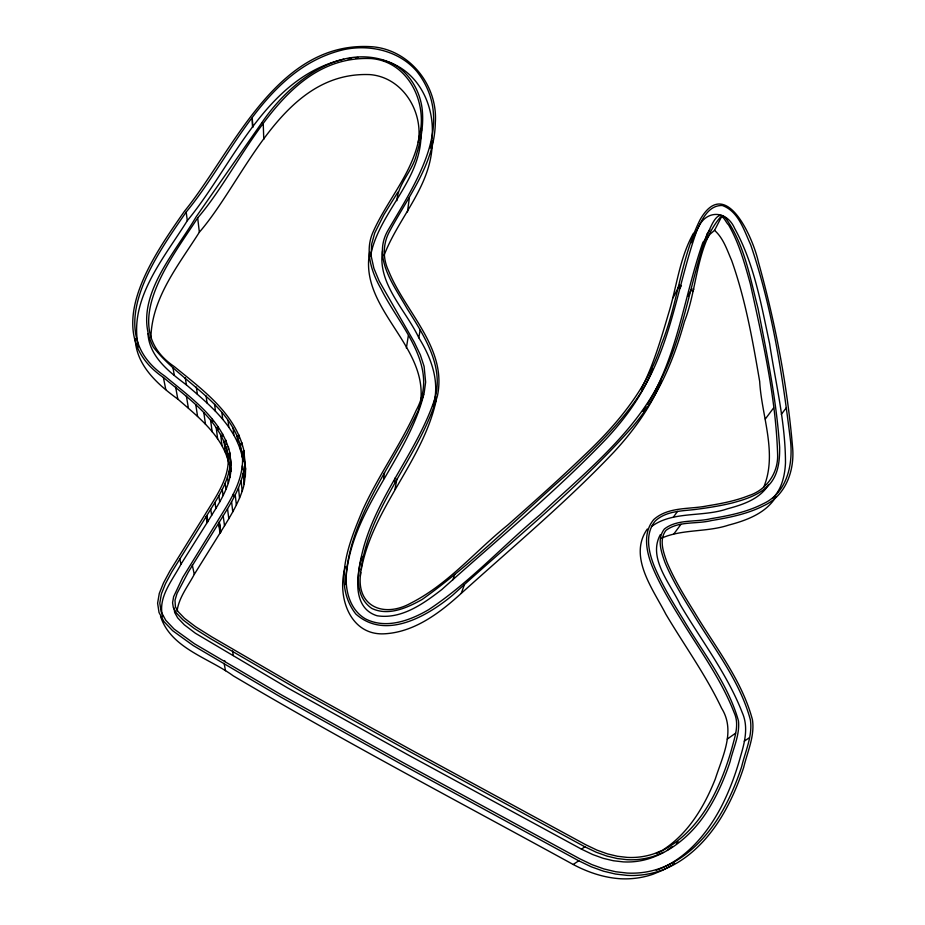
<?xml version="1.0" encoding="UTF-8"?>
<svg xmlns="http://www.w3.org/2000/svg" width="925" height="925" viewBox="0 0 925 925"><rect width="100%" height="100%" fill="white"/><g stroke="black" fill="none" stroke-linecap="round" stroke-linejoin="round"><path stroke-width="1.39" d="M150.914 337.567C151.827 297.607 178.953 264.527 199.349 232.21C245.738 178.652 281.755 70.89 370.069 74.613C402.618 77.307 423.488 111.555 418.25 142.311M360.796 572.367C355.35 606.615 383.863 618.351 411.105 602.984C448.313 584.068 475.508 550.942 507.686 525.099C533.101 502.553 558.515 480.017 583.028 456.511C616.663 424.98 647.546 388.442 661.583 343.742C677.979 303.423 680.696 258.688 700.132 219.63C725.79 174.698 753.332 238.673 758.35 261.833C775.335 322.756 787.406 385.424 792.679 448.475C794.459 470.883 785.672 495.569 764.131 505.512C747.805 513.93 729.594 517.549 711.626 520.521C696.629 524.325 678.927 520.706 665.965 530.372C658.773 539.668 663.398 552.052 666.856 561.891C674.302 579.721 684.5 596.186 694.663 612.547C715.395 647.257 741.827 679.979 752.418 719.615C754.985 735.999 747.388 751.759 743.677 767.438C737.942 784.99 730.577 802.044 720.957 817.827C706.619 840.975 686.292 861.707 660.115 870.818A96.42 90.5 59.7 0 1 627.115 875.374L615.414 874.021L603.424 871.165L591.179 866.771L578.773 860.793L402.202 764.651L280.09 696.664L193.209 645.546L172.605 630.677L163.968 621.588L159.031 612.535L157.608 603.192L159.285 593.422L163.517 582.9L169.83 571.153L205.073 514.52C216.23 495.997 231.181 476.132 227.781 453.215C219.653 419.534 188.411 398.513 163.401 377.469C98.212 332.919 152.394 257.335 184.503 211.201C233.297 151.133 276.853 39.787 372.648 46.793C410.006 50.054 437.976 85.817 435.328 122.655C434.623 164.002 407.913 196.863 389.367 231.736C382.858 243.842 382.603 258.549 388.616 270.898C405.069 311.979 447.353 347.812 437.456 395.75C419.013 458.869 366.219 508.611 360.311 576.102M345.73 584.577C347.372 512.832 407 461.286 423.777 394.397M177.068 611.182C178.814 597.504 187.983 586.242 194.285 574.379L220.74 531.898C228.799 518.844 237.182 505.755 242.177 491.152C247.079 478.109 244.316 464.177 243.888 450.672C235.632 413.452 202.217 389.517 174.42 366.682C116.076 327.207 171.518 258.376 197.673 217.907C244.836 163.621 281.732 54.587 371.307 58.564C408.561 61.64 428.102 103.265 419.233 136.819C413.128 172.767 387.193 199.881 372.925 232.337C364.589 251.149 371.376 272.019 381.042 288.866C399.357 326.167 440.45 365.999 416.181 410.353C400.733 444.763 378.337 475.519 362.773 509.883C349.638 541.437 331.867 583.224 355.824 614.015C385.644 640.643 427.581 616.004 452.961 594.914C512.612 540.339 576.448 489.741 630.364 429.246C657.502 398.767 673.643 360.577 684.419 321.657C697.762 287.663 695.878 246.351 720.182 217.41C723.015 214.276 726.137 223.098 728.53 224.833C739.168 243.183 744.764 263.845 750.395 284.125C762.709 340.227 775.855 397.068 777.624 454.661C778.272 473.057 766.432 490.007 748.857 495.592C735.676 500.818 721.708 503.547 707.764 505.79C689.645 509.571 668.636 506.38 653.802 519.503C642.563 532.893 646.298 551.45 652.194 566.331C659.987 585.213 670.648 602.707 681.367 620.028C699.774 650.275 721.153 679.181 734.045 712.389C739.468 723.893 735.132 735.953 732.103 747.388C727.374 764.547 721.153 781.324 712.863 797.096C700.283 820.972 681.586 842.502 656.438 853.497M245.333 476.687L245.588 469.183L243.888 450.672M663.491 852.364L654.854 855.903A81.215 76.232 59.7 0 1 627.127 859.683L617.206 858.539L606.916 856.076L596.22 852.237L584.889 846.803L409.324 751.378L305.053 693.6L210.495 638.632L194.296 628.468L183.011 619.889L176.305 612.893L173.31 607.494L172.57 602.765L173.623 596.671L182.768 577.397L217.502 521.133C229.227 502.009 243.021 481.879 242.581 458.488L242.812 461.066M693.149 237.841C699.89 226.058 705.301 205.211 722.263 205.477C738.636 211.374 744.093 230.533 750.707 244.882C772.109 307.586 782.261 373.596 790.308 439.167C793.442 463.437 787.533 492.701 763.032 503.836C746.903 512.138 728.888 515.688 711.128 518.636C695.739 522.452 677.586 518.809 664.404 528.973C656.669 538.789 661.202 551.982 664.982 562.458C672.475 580.414 682.731 597.018 692.964 613.506C713.522 647.986 739.792 680.465 750.372 719.812C752.788 735.849 745.307 751.25 741.677 766.594C735.988 783.984 728.692 800.877 719.141 816.509C705.023 839.253 685.09 859.672 659.34 868.621A94.188 88.407 59.7 0 1 627.115 873.061L615.68 871.743L603.933 868.945L591.919 864.621L579.674 858.735L403.254 762.697L281.235 694.779L194.47 643.754L174.131 629.093L165.783 620.305L161.135 611.795L159.805 603.135L161.389 593.896L165.494 583.675L171.726 572.066L206.888 515.491C218.323 496.609 233.389 476.259 229.839 452.892C221.711 418.748 190.18 397.357 164.823 376.082C100.455 332.144 154.857 257.508 186.179 212.056C232.672 155.92 264.827 67.999 344.192 49.557C369.954 44.169 399.033 50.794 416.666 71.213C457.678 123.21 414.886 183.855 387.587 231.042C372.393 258.156 394.223 285.848 407.173 308.719C424.24 335.972 445.677 368.127 433.837 401.728C416.077 452.649 378.626 494.47 363.803 546.733C358.623 566.331 351.962 594.671 371.757 608.407C388.5 616.408 407.301 607.748 422.158 599.469C474.814 561.822 520.382 514.913 569.141 472.409C593.133 449.758 617.276 426.772 636.227 399.588C671.168 349.072 676.903 286.172 697.138 229.735M162.673 616.79C157.447 597.353 172.536 580.287 180.988 564.192L207.882 521.423C219.526 502.136 235.366 480.78 229.978 456.927M436.149 399.785L436.369 397.311M370.439 256.225C378.614 212.565 420.563 181.52 421.048 135.027M420.921 398.814C425.558 343.915 359.131 307.655 369.653 252.086M430.356 148.104C438.427 113.393 421.881 71.745 385.783 61.189M432.137 146.162C429.767 187.833 398.097 218.219 384.002 255.566M432.426 143.387L432.727 140.623M396.871 200.702C398.016 183.485 412.874 170.847 416.597 154.036C421.314 139.155 423.962 123.499 422.031 107.901C419.418 89.436 408.734 71.988 391.957 63.282C341.14 40.434 288.785 82.718 261.625 123.013M407.462 211.906L409.393 197.603M345.395 566.771C336.573 594.625 348.945 635.036 383.517 633.845C413.914 632.607 439.606 613.055 461.24 593.388C512.751 546.802 566.377 502.275 614.177 451.782C633.428 430.888 650.472 407.555 661.352 381.169M383.551 478.953L384.534 472.71L406.954 433.478L418.042 411.082L424.17 392.847L425.639 382.141L424.101 366.416L420.378 354.969L414.192 342.042L379.227 281.165L373.908 268.354L371.226 256.294L371.549 244.524L374.752 232.927L384.002 214.531L397.912 192.099M406.364 348.054L408.353 335.602M662.497 850.283L654.079 853.729A78.983 74.139 59.7 0 1 627.138 857.394L617.472 856.272L607.424 853.879L596.96 850.11L585.779 844.756L410.376 749.447L306.175 691.727L211.686 636.816L195.614 626.734L184.526 618.316L178.109 611.622L175.392 606.765L174.998 600.221L177.033 593.411L188.318 572.043L219.329 522.105C230.024 504.68 242.015 486.839 244.397 466.015M433.027 406.052C440.45 382.476 431.328 357.79 418.794 337.764L420.1 330.271M394.397 481.798L395.044 478.075M436.033 401.022C422.517 461.772 372.717 507.883 361.236 569.684M394.998 489.337L396.86 479M647.535 404.086C678.094 354.842 684.107 295.884 702.965 242.2C707.66 239.147 714.667 205.974 725.582 218.057C744.509 244.362 749.955 277.558 757.991 308.279C766.964 354.217 776.561 400.386 779.636 447.18C779.798 459.494 778.642 472.825 770.779 482.885C761.113 494.505 746.001 499.269 731.918 503.05C719.465 506.056 706.804 508.01 694.097 509.606C680.684 511.074 665.896 511.224 655.351 520.891C644.621 533.76 648.483 551.531 654.079 565.753C661.826 584.507 672.429 601.863 683.078 619.068C702.665 652.241 727.917 683.344 738.474 720.933C739.942 734.913 733.201 748.302 730.091 761.703C724.645 778.145 717.696 794.124 708.619 808.901C695.172 830.951 675.285 849.532 650.622 858.146A80.29 75.422 60.2 0 1 623.219 861.88L613.414 860.747L603.227 858.331L592.671 854.527L581.467 849.15L407.994 754.823L287.906 688.061L195.452 633.278L184.295 624.791L177.669 617.865L174.698 612.535L173.969 607.841M384.534 472.71C367.248 503.397 350.54 535.806 346.459 571.28C344.701 588.878 349.095 609.355 365.479 618.894C386.13 629.451 410.053 620.548 428.622 609.691C469.368 582.75 502.576 546.062 539.957 514.843C585.641 471.842 637.892 431.142 664.381 372.578C684.743 328.398 690.836 279.604 707.058 234.141M640.979 389.379C653.27 365.595 660.774 339.787 668.336 314.222C676.718 287.293 679.389 258.283 693.438 233.308M382.511 250.791C377.203 283.802 405.809 310.014 418.794 337.764M656.264 870.205C685.402 859.695 706.457 834.593 720.656 807.953C729.305 791.384 735.791 773.786 740.717 755.771C744.891 741.7 748.533 726.738 742.255 712.62C727.108 673.724 701.243 640.378 680.187 604.649C670.613 584.08 647.361 557.983 660.404 534.569M663.306 849.693C688.535 833.298 704.457 806.288 715.326 778.896C722.529 756.303 735.861 730.923 721.569 708.168C705.925 675.134 684.361 645.43 665.78 614.073C653.096 589.271 627.925 556.549 647.327 529.007M362.033 556.307C356.287 575.801 352.298 608.211 377.123 615.772C401.589 619.53 423.615 603.562 441.953 589.433C497.13 539.749 554.85 492.609 606.257 438.889C625.497 418.216 642.447 394.963 653.027 368.601M452.926 579.767L454.695 574.518M461.24 593.388L464.385 584.785M691.218 242.789L692.663 239.078M763.576 487.521C777.856 453.793 761.553 415.984 759.691 381.539C752.719 340.735 745.527 299.654 731.663 260.515C727.062 250.028 723.408 238.153 714.551 230.371L709.914 234.314L705.983 240.153M673.088 297.815L679.586 284.958M680.095 288.057L681.401 285.501M714.551 230.371L721.593 216.681M687.934 296.289L691.946 288.635M692.409 291.733L693.762 289.178M642.933 411.301L645.997 406.491M776.052 496.656C766.016 513.294 746.487 520.417 728.611 525.111C706.908 532.372 682.234 528.938 661.548 538.165M707.139 233.805L709.857 229.782M768.663 484.515C760.049 499.118 742.694 504.726 727.258 508.854C702.803 517.376 672.683 510.785 651.466 526.568M697.751 228.695C705.324 209.617 726.634 209.79 734.704 228.498C754.28 263.868 761.171 304.464 769.588 343.533C775.659 383.147 785.475 422.679 785.487 462.939C784.886 475.438 781.856 488.643 773.057 498.008M343.718 59.246C265.047 77.665 233.32 164.939 187.312 220.659C163.956 258.144 127.951 299.584 138.496 346.967M261.717 122.875L195.984 217.051C174.363 254.259 129.997 301.03 153.192 346.933C182.317 384.788 240.188 407.139 242.778 461.228M673.377 517.156L677.493 511.398M674.024 533.702L680.985 524.29M765.322 419.002L773.612 407.925M781.301 414.331L786.4 407.705M676.372 843.565L678.291 841.889M672.44 864.829L674.718 863.21M727.247 739.11L735.595 733.178M667.434 850.063L672.001 846.826M581.467 849.15L584.889 846.803M744.243 741.191L749.4 737.699M160.534 616.316C170.767 648.263 208.472 657.721 233.192 675.793C344.713 741.85 459.552 802.137 573.165 864.47L578.773 860.793M671.249 865.499L662.901 870.159L652.911 874.275A94.57 88.892 60.6 0 1 620.548 878.75C603.886 877.721 587.826 872.263 573.165 864.47M347.638 58.749L351.546 58.263M355.466 57.778L358.079 57.443M381.933 60.113L384.488 60.657M147.977 333.694C149.376 356.819 169.472 372.127 186.422 384.916C209.466 404.676 235.91 426.228 242.408 457.517L241.83 450.995M135.235 338.666C136.125 365.41 157.77 384.522 177.82 399.103C198.366 417.083 222.809 435.987 229.018 464.096M225.365 661.502L224.382 660.647M243.587 456.464L245.588 469.183M179.681 558.677L180.988 564.192M192.342 565.279L194.285 574.379M163.401 377.469L165.783 389.552M224.116 663.317L225.492 670.718M175.657 387.17L177.82 399.103M173.021 368.058L174.339 375.365M206.68 515.826L207.662 521.758M186.411 396.247L188.388 408.029M206.472 516.162L207.454 522.082M206.159 516.647L207.154 522.567M206.899 515.479L207.79 521.561M185.231 377.701L186.422 384.916M232.58 650.992L233.297 655.548M210.727 509.374L211.675 515.364M195.788 404.792L197.592 416.435M196.32 387.032L197.383 394.154M218.601 523.273L220.023 533.043M214.982 502.437L215.872 508.496M219.341 522.093L220.717 531.933M219.237 522.255L220.659 532.037M219.109 522.452L220.532 532.233M218.901 522.787L220.323 532.569M203.847 412.839L205.5 424.355M218.843 495.8L219.699 501.917M206.09 395.9L207.05 402.942M210.623 420.436L212.16 431.825M223.191 515.884L224.532 525.782M212.287 419.268L212.646 421.997M186.179 212.056L187.312 220.659M222.266 489.394L223.075 495.569M216.196 427.616L217.641 438.901M225.18 483.162L225.954 489.394M217.953 426.564L218.288 429.269M214.6 404.375L215.467 411.336M227.538 508.75L228.799 518.752M220.636 434.449L222 445.619M224 440.947L225.295 452.024M197.673 217.907L199.349 232.21M222.474 433.524L222.786 436.207M227.515 477.069L228.255 483.359M231.585 501.732L232.765 511.849M225.92 440.196L226.382 444.173M226.347 447.191L227.608 458.164M229.215 471.045L229.932 477.392M221.907 412.527L222.705 419.418M227.781 453.215L228.961 464.489M228.359 446.636L228.648 449.261M230.209 465.044L230.926 471.438M233.354 493.996L233.632 496.447M229.839 452.892L231.146 465.46M235.262 494.783L236.372 505.004M228.07 420.447L228.799 427.257M238.5 487.799L239.54 498.136M233.135 428.183L233.805 434.923M237.112 435.837L237.748 442.497M241.182 480.722L242.177 491.152M243.194 473.461L244.154 484.018M242.315 465.876L242.662 469.703M240.003 443.433L240.616 450.024M239.032 435.085L239.286 437.872M242.003 442.878L242.246 445.642M421.372 128.112L421.511 130.864M263.243 123.869L263.775 139.293M252.687 127.28L252.259 118.007L252.617 127.384"/></g></svg>
